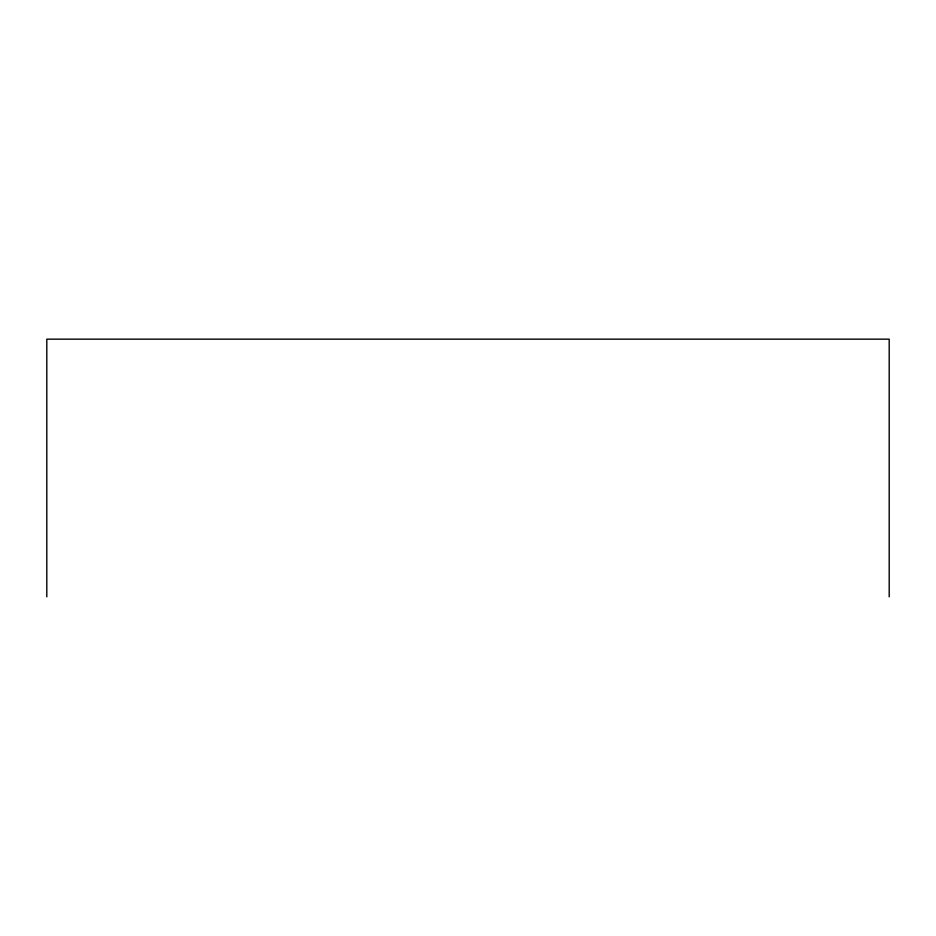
<?xml version="1.0" encoding="UTF-8"?>
<svg xmlns="http://www.w3.org/2000/svg" width="936" height="936" viewBox="0 0 936 936"><rect width="100%" height="100%" fill="white"/><g stroke="black" fill="none" stroke-linecap="round" stroke-linejoin="round"><path stroke-width="1.4" d="M889.2 596.84L889.2 339.16L46.8 339.16L46.8 596.84"/></g></svg>
